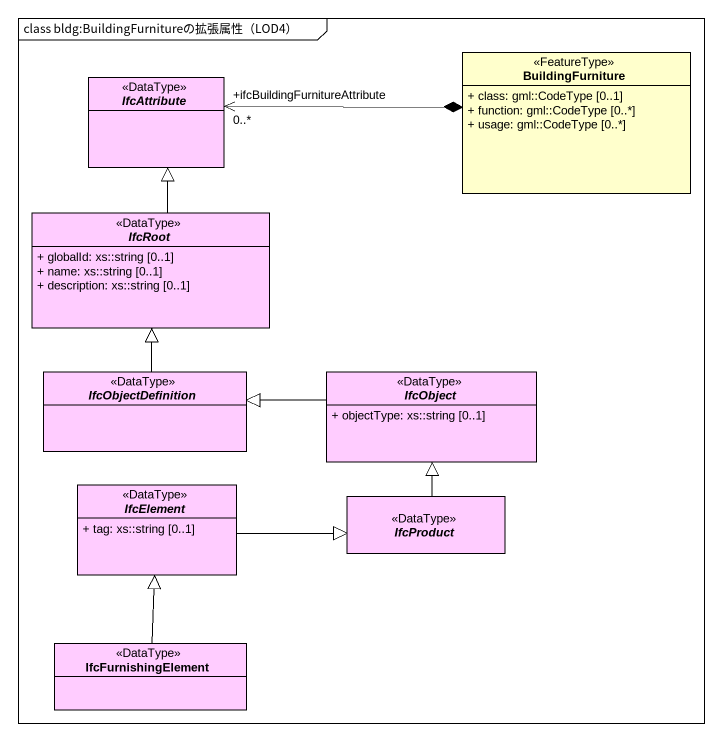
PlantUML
@startuml
mainframe class bldg:BuildingFurnitureの拡張属性（LOD4）
hide circle
hide empty members
skinparam classAttributeIconSize 0
class BuildingFurniture <<FeatureType>> #FFFFCC {
  + class: gml::CodeType [0..1]
  + function: gml::CodeType [0..*]
  + usage: gml::CodeType [0..*]
}
abstract class IfcAttribute <<DataType>> #FFCCFF
abstract class IfcRoot <<DataType>> #FFCCFF {
  + globalId: xs::string [0..1]
  + name: xs::string [0..1]
  + description: xs::string [0..1]
}
abstract class IfcObjectDefinition <<DataType>> #FFCCFF
abstract class IfcObject <<DataType>> #FFCCFF {
  + objectType: xs::string [0..1]
}
abstract class IfcElement <<DataType>> #FFCCFF {
  + tag: xs::string [0..1]
}
abstract class IfcProduct <<DataType>> #FFCCFF
class IfcFurnishingElement <<DataType>> #FFCCFF
IfcAttribute "+ifcBuildingFurnitureAttribute\n0..*" <-right-* BuildingFurniture
IfcRoot -up-|> IfcAttribute
IfcObjectDefinition -up-|> IfcRoot
IfcObject -left-|> IfcObjectDefinition
IfcElement -right-|> IfcProduct
IfcProduct -up-|> IfcObject
IfcFurnishingElement -up-|> IfcElement
@enduml
